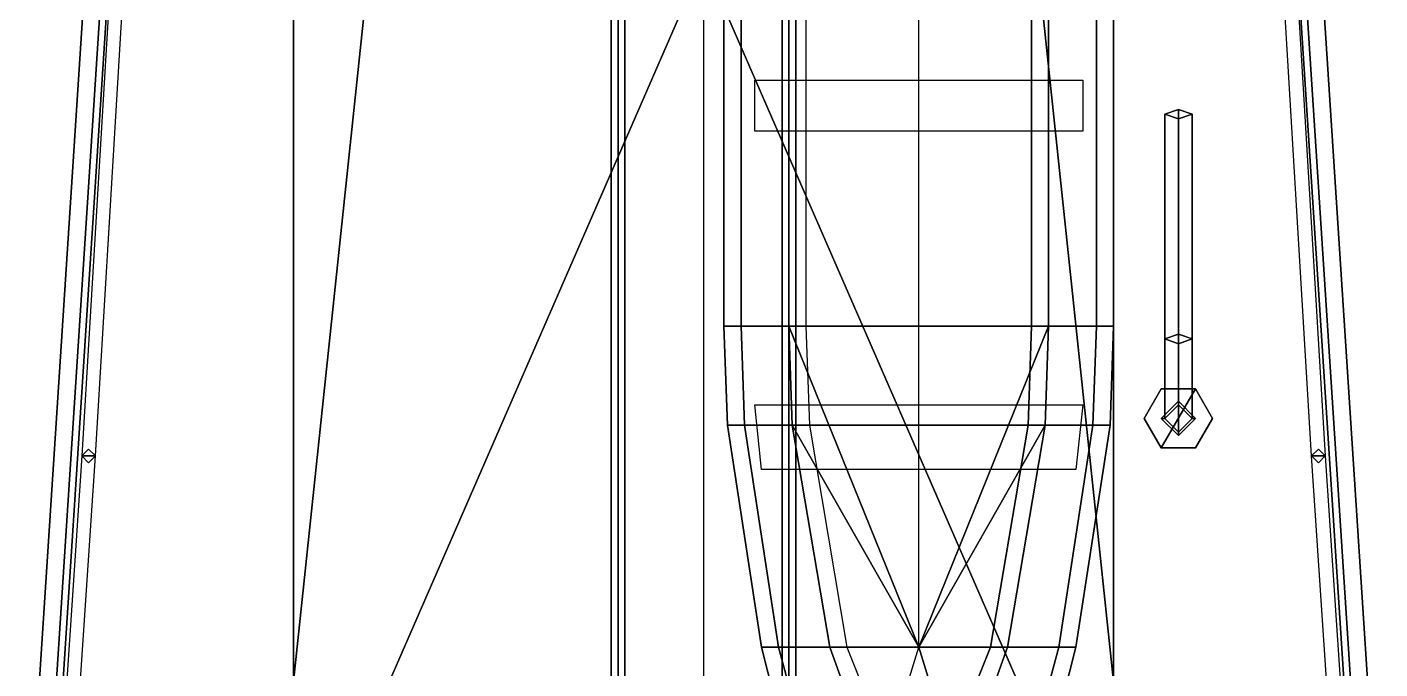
# Model space of a CAD drawing. Header units: millimetres. Extents: x -2.1 to 3, y -13.1 to 18.3.
# Drawn here: x -1.98 to 1.98, y 6.067 to 7.945 of the extents above; entities that cross this region are included whole.
import ezdxf

# ---------------------------------------------------------------- set-up
doc = ezdxf.new("R2010")
doc.units = ezdxf.units.MM
for name, color, linetype in [('boats', 1, 'Continuous'), ('h2', 6, 'Continuous'), ('railings', 6, 'Continuous'), ('superstructure', 3, 'Continuous')]:
    doc.layers.add(name, color=color, linetype=linetype)

msp = doc.modelspace()

# ---------------------------------------------------------------- linework, layer by layer
for points in [[(-0.25, 12.3851, 4.1231), (-0.27, 12.3791, 4.104), (-0.27, -1.0111, 8.3259), (-0.25, -1.0051, 8.345)], [(-0.27, 12.3791, 4.104), (-0.25, 12.3731, 4.0849), (-0.25, -1.0171, 8.3068), (-0.27, -1.0111, 8.3259)], [(-0.23, 12.3791, 4.104), (-0.25, 12.3851, 4.1231), (-0.25, -1.0051, 8.345), (-0.23, -1.0111, 8.3259)], [(-0.25, 12.3731, 4.0849), (-0.23, 12.3791, 4.104), (-0.23, -1.0111, 8.3259), (-0.25, -1.0171, 8.3068)], [(0.25, 12.3851, 4.1231), (0.23, 12.3791, 4.104), (0.23, -1.0111, 8.3259), (0.25, -1.0051, 8.345)], [(0.23, 12.3791, 4.104), (0.25, 12.3731, 4.0849), (0.25, -1.0171, 8.3068), (0.23, -1.0111, 8.3259)], [(0.27, 12.3791, 4.104), (0.25, 12.3851, 4.1231), (0.25, -1.0051, 8.345), (0.27, -1.0111, 8.3259)], [(0.25, 12.3731, 4.0849), (0.27, 12.3791, 4.104), (0.27, -1.0111, 8.3259), (0.25, -1.0171, 8.3068)], [(-1.63, 9.79, -0.02), (-1.93, 5.18, -0.02), (-1.93, 5.48, 0.82), (-1.63, 10.09, 0.82)], [(-1.63, 10.09, 1), (-1.93, 5.48, 1), (-1.93, 5.48, 1.02), (-1.63, 10.09, 1.02)], [(-1.63, 10.09, 1.02), (-1.93, 5.48, 1.02), (-1.2, 5.48, 1.02), (-1.2, 10.09, 1.02)], [(1.2, 10.09, 1.02), (1.2, 5.48, 1.02), (1.93, 5.48, 1.02), (1.63, 10.09, 1.02)], [(1.68, 10.09, 0.82), (1.98, 5.48, 0.82), (1.93, 5.48, 0.82), (1.63, 10.09, 0.82)], [(1.63, 10.09, 1), (1.93, 5.48, 1), (1.98, 5.48, 1), (1.68, 10.09, 1)], [(1.98, 5.48, 1), (1.98, 5.48, 0.82), (1.68, 10.09, 0.82), (1.68, 10.09, 1)], [(0, 9.83, -0.86), (0, 8.14, -1.46), (-1.29, 5.18, -0.86), (-0.83, 9.53, -0.86)], [(-0.83, 9.53, -0.86), (-1.29, 5.18, -0.86), (-1.93, 5.18, -0.02), (-1.63, 9.79, -0.02)], [(0, 8.14, -1.46), (0, 0, -1.26), (-1.39, 0.84, -0.86), (-1.29, 5.18, -0.86)], [(1.39, 7.0459, 3.013), (1.35, 7.0322, 3.0506), (1.35, 7.69, 3.29), (1.39, 7.7037, 3.2524)], [(1.35, 7.69, 3.29), (1.39, 7.6763, 3.3276), (1.43, 7.69, 3.29), (1.39, 7.7037, 3.2524)], [(1.35, 7.0322, 3.0506), (1.39, 7.0185, 3.0882), (1.39, 7.6763, 3.3276), (1.35, 7.69, 3.29)], [(1.43, 7.0322, 3.0506), (1.39, 7.0459, 3.013), (1.39, 7.7037, 3.2524), (1.43, 7.69, 3.29)], [(1.39, 7.0185, 3.0882), (1.43, 7.0322, 3.0506), (1.43, 7.69, 3.29), (1.39, 7.6763, 3.3276)], [(1.39, 6.84, 2.66), (1.35, 6.8, 2.66), (1.35, 7.0322, 3.0506), (1.39, 7.0459, 3.013)], [(1.35, 6.8, 2.66), (1.39, 6.76, 2.66), (1.39, 7.0185, 3.0882), (1.35, 7.0322, 3.0506)], [(1.43, 6.8, 2.66), (1.39, 6.84, 2.66), (1.39, 7.0459, 3.013), (1.43, 7.0322, 3.0506)], [(1.39, 6.76, 2.66), (1.43, 6.8, 2.66), (1.43, 7.0322, 3.0506), (1.39, 7.0185, 3.0882)], [(1.34, 6.8866, 1), (1.29, 6.8, 1), (1.29, 6.8, 1.12), (1.34, 6.8866, 1.12)], [(1.34, 6.8866, 1.12), (1.29, 6.8, 1.12), (1.34, 6.7134, 1.12), (1.44, 6.8866, 1.12)], [(1.44, 6.8866, 1), (1.34, 6.8866, 1), (1.34, 6.8866, 1.12), (1.44, 6.8866, 1.12)], [(1.44, 6.8866, 1.12), (1.34, 6.7134, 1.12), (1.44, 6.7134, 1.12), (1.49, 6.8, 1.12)], [(1.49, 6.8, 1), (1.44, 6.8866, 1), (1.44, 6.8866, 1.12), (1.49, 6.8, 1.12)], [(1.39, 6.85, 1.12), (1.34, 6.8, 1.12), (1.35, 6.8, 2.66), (1.39, 6.84, 2.66)], [(1.44, 6.8, 1.12), (1.39, 6.85, 1.12), (1.39, 6.84, 2.66), (1.43, 6.8, 2.66)], [(1.29, 6.8, 1), (1.34, 6.7134, 1), (1.34, 6.7134, 1.12), (1.29, 6.8, 1.12)], [(1.34, 6.8, 1.12), (1.39, 6.75, 1.12), (1.39, 6.76, 2.66), (1.35, 6.8, 2.66)], [(1.39, 6.75, 1.12), (1.44, 6.8, 1.12), (1.43, 6.8, 2.66), (1.39, 6.76, 2.66)], [(1.44, 6.7134, 1), (1.49, 6.8, 1), (1.49, 6.8, 1.12), (1.44, 6.7134, 1.12)], [(1.34, 6.7134, 1), (1.44, 6.7134, 1), (1.44, 6.7134, 1.12), (1.34, 6.7134, 1.12)]]:
    msp.add_3dface(points)
at = {"layer": 'boats'}
for points in [[(0.63, 9.33, 1.88), (0.25, 8.73, 1.96), (0.25, 7.07, 1.96), (0.63, 6.13, 1.88)], [(0.63, 9.33, 1.88), (1.01, 8.73, 1.96), (1.01, 7.07, 1.96), (0.63, 6.13, 1.88)], [(0.06, 8.73, 2.46), (0.11, 8.73, 2.46), (0.11, 7.07, 2.46), (0.06, 7.07, 2.46)], [(0.25, 8.73, 1.96), (0.06, 8.73, 2.46), (0.06, 7.07, 2.46), (0.25, 7.07, 1.96)], [(0.11, 8.73, 2.46), (0.3, 8.73, 1.96), (0.3, 7.07, 1.96), (0.11, 7.07, 2.46)], [(0.96, 8.73, 1.96), (0.3, 8.73, 1.96), (0.3, 7.07, 1.96), (0.96, 7.07, 1.96)], [(1.15, 8.73, 2.46), (0.96, 8.73, 1.96), (0.96, 7.07, 1.96), (1.15, 7.07, 2.46)], [(1.01, 8.73, 1.96), (1.2, 8.73, 2.46), (1.2, 7.07, 2.46), (1.01, 7.07, 1.96)], [(1.2, 8.73, 2.46), (1.15, 8.73, 2.46), (1.15, 7.07, 2.46), (1.2, 7.07, 2.46)], [(0.15, 7.79, 2.35), (1.11, 7.79, 2.35), (1.11, 7.64, 2.35), (0.15, 7.64, 2.35)], [(0.25, 7.07, 1.96), (0.06, 7.07, 2.46), (0.07, 6.78, 2.46), (0.26, 6.78, 1.96)], [(0.06, 7.07, 2.46), (0.11, 7.07, 2.46), (0.12, 6.78, 2.46), (0.07, 6.78, 2.46)], [(0.11, 7.07, 2.46), (0.3, 7.07, 1.96), (0.31, 6.78, 1.96), (0.12, 6.78, 2.46)], [(0.63, 6.13, 1.88), (0.25, 7.07, 1.96), (0.26, 6.78, 1.96), (0.63, 6.13, 1.88)], [(0.96, 7.07, 1.96), (0.3, 7.07, 1.96), (0.31, 6.78, 1.96), (0.95, 6.78, 1.96)], [(0.63, 6.13, 1.88), (1.01, 7.07, 1.96), (1, 6.78, 1.96), (0.63, 6.13, 1.88)], [(1.15, 7.07, 2.46), (0.96, 7.07, 1.96), (0.95, 6.78, 1.96), (1.14, 6.78, 2.46)], [(1.01, 7.07, 1.96), (1.2, 7.07, 2.46), (1.19, 6.78, 2.46), (1, 6.78, 1.96)], [(1.2, 7.07, 2.46), (1.15, 7.07, 2.46), (1.14, 6.78, 2.46), (1.19, 6.78, 2.46)], [(0.15, 6.84, 2.35), (1.11, 6.84, 2.35), (1.09, 6.65, 2.35), (0.17, 6.65, 2.35)], [(0.26, 6.78, 1.96), (0.07, 6.78, 2.46), (0.17, 6.13, 2.46), (0.37, 6.13, 1.96)], [(0.07, 6.78, 2.46), (0.12, 6.78, 2.46), (0.22, 6.13, 2.46), (0.17, 6.13, 2.46)], [(0.12, 6.78, 2.46), (0.31, 6.78, 1.96), (0.42, 6.13, 1.96), (0.22, 6.13, 2.46)], [(0.63, 6.13, 1.88), (0.26, 6.78, 1.96), (0.37, 6.13, 1.96), (0.63, 6.13, 1.88)], [(0.95, 6.78, 1.96), (0.31, 6.78, 1.96), (0.42, 6.13, 1.96), (0.84, 6.13, 1.96)], [(0.63, 6.13, 1.88), (1, 6.78, 1.96), (0.89, 6.13, 1.96), (0.63, 6.13, 1.88)], [(1.14, 6.78, 2.46), (0.95, 6.78, 1.96), (0.84, 6.13, 1.96), (1.04, 6.13, 2.46)], [(1, 6.78, 1.96), (1.19, 6.78, 2.46), (1.09, 6.13, 2.46), (0.89, 6.13, 1.96)], [(1.19, 6.78, 2.46), (1.14, 6.78, 2.46), (1.04, 6.13, 2.46), (1.09, 6.13, 2.46)], [(0.17, 6.13, 2.46), (0.22, 6.13, 2.46), (0.39, 5.5, 2.46), (0.34, 5.46, 2.46)], [(0.37, 6.13, 1.96), (0.17, 6.13, 2.46), (0.34, 5.46, 2.46), (0.51, 5.74, 1.96)], [(0.22, 6.13, 2.46), (0.42, 6.13, 1.96), (0.56, 5.78, 1.96), (0.39, 5.5, 2.46)], [(0.63, 6.13, 1.88), (0.37, 6.13, 1.96), (0.51, 5.74, 1.96), (0.63, 6.13, 1.88)], [(0.84, 6.13, 1.96), (0.42, 6.13, 1.96), (0.56, 5.78, 1.96), (0.7, 5.78, 1.96)], [(0.63, 6.13, 1.88), (0.75, 5.74, 1.96), (0.51, 5.74, 1.96), (0.63, 6.13, 1.88)], [(0.63, 6.13, 1.88), (0.89, 6.13, 1.96), (0.75, 5.74, 1.96), (0.63, 6.13, 1.88)], [(1.04, 6.13, 2.46), (0.84, 6.13, 1.96), (0.7, 5.78, 1.96), (0.87, 5.5, 2.46)], [(0.89, 6.13, 1.96), (1.09, 6.13, 2.46), (0.92, 5.46, 2.46), (0.75, 5.74, 1.96)], [(1.09, 6.13, 2.46), (1.04, 6.13, 2.46), (0.87, 5.5, 2.46), (0.92, 5.46, 2.46)]]:
    msp.add_3dface(points, dxfattribs=at)
at = {"layer": 'h2'}
for points in [[(-1.98, 5.48, 1), (-1.98, 5.48, 0.82), (-1.68, 10.09, 0.82), (-1.68, 10.09, 1)], [(-1.68, 10.09, 0.82), (-1.98, 5.48, 0.82), (-1.93, 5.48, 0.82), (-1.63, 10.09, 0.82)], [(-1.63, 10.09, 1), (-1.93, 5.48, 1), (-1.98, 5.48, 1), (-1.68, 10.09, 1)], [(1.63, 9.79, -0.02), (1.93, 5.18, -0.02), (1.93, 5.48, 0.82), (1.63, 10.09, 0.82)], [(1.63, 10.09, 1), (1.93, 5.48, 1), (1.93, 5.48, 1.02), (1.63, 10.09, 1.02)], [(0, 9.83, -0.86), (0, 8.14, -1.46), (1.29, 5.18, -0.86), (0.83, 9.53, -0.86)], [(0.83, 9.53, -0.86), (1.29, 5.18, -0.86), (1.93, 5.18, -0.02), (1.63, 9.79, -0.02)], [(1.73, 8.19, 1.47), (1.82, 6.69, 1.47), (1.78, 6.69, 1.47), (1.69, 8.19, 1.47)], [(1.73, 8.19, 1.86), (1.82, 6.69, 1.86), (1.78, 6.69, 1.86), (1.69, 8.19, 1.86)], [(0, 8.14, -1.46), (0, 0, -1.26), (1.39, 0.84, -0.86), (1.29, 5.18, -0.86)], [(1.78, 6.69, 1.02), (1.8, 6.71, 1.02), (1.8, 6.71, 1.86), (1.78, 6.69, 1.86)], [(1.8, 6.71, 1.02), (1.82, 6.69, 1.02), (1.82, 6.69, 1.86), (1.8, 6.71, 1.86)], [(1.8, 6.67, 1.02), (1.78, 6.69, 1.02), (1.78, 6.69, 1.86), (1.8, 6.67, 1.86)], [(1.82, 6.69, 1.47), (1.92, 5.19, 1.47), (1.88, 5.19, 1.47), (1.78, 6.69, 1.47)], [(1.82, 6.69, 1.86), (1.92, 5.19, 1.86), (1.88, 5.19, 1.86), (1.78, 6.69, 1.86)], [(1.82, 6.69, 1.02), (1.8, 6.67, 1.02), (1.8, 6.67, 1.86), (1.82, 6.69, 1.86)]]:
    msp.add_3dface(points, dxfattribs=at)
at = {"layer": 'railings'}
for points in [[(-1.73, 8.19, 1.86), (-1.82, 6.69, 1.86), (-1.78, 6.69, 1.86), (-1.69, 8.19, 1.86)], [(-1.73, 8.19, 1.47), (-1.82, 6.69, 1.47), (-1.78, 6.69, 1.47), (-1.69, 8.19, 1.47)], [(-1.8, 6.71, 1.02), (-1.82, 6.69, 1.02), (-1.82, 6.69, 1.86), (-1.8, 6.71, 1.86)], [(-1.78, 6.69, 1.02), (-1.8, 6.71, 1.02), (-1.8, 6.71, 1.86), (-1.78, 6.69, 1.86)], [(-1.82, 6.69, 1.86), (-1.92, 5.19, 1.86), (-1.88, 5.19, 1.86), (-1.78, 6.69, 1.86)], [(-1.82, 6.69, 1.47), (-1.92, 5.19, 1.47), (-1.88, 5.19, 1.47), (-1.78, 6.69, 1.47)], [(-1.82, 6.69, 1.02), (-1.8, 6.67, 1.02), (-1.8, 6.67, 1.86), (-1.82, 6.69, 1.86)], [(-1.8, 6.67, 1.02), (-1.78, 6.69, 1.02), (-1.78, 6.69, 1.86), (-1.8, 6.67, 1.86)]]:
    msp.add_3dface(points, dxfattribs=at)
at = {"layer": 'superstructure'}
for points in [[(-1.2, 10.09, 1.88), (-1.2, 0.01, 1.88), (1.2, 0.01, 1.88), (1.2, 10.09, 1.88)], [(-1.2, 5.48, 1.02), (-1.2, 0.86, 1.02), (-1.2, 0.01, 1.88), (-1.2, 10.09, 1.88)], [(-1.2, 10.09, 1.02), (-1.2, 5.48, 1.02), (-1.2, 10.09, 1.88)], [(1.2, 0.01, 1.88), (1.2, 0.86, 1.02), (1.2, 5.48, 1.02), (1.2, 10.09, 1.88)], [(1.2, 10.09, 1.88), (1.2, 5.48, 1.02), (1.2, 10.09, 1.02), (1.2, 10.09, 1.88)]]:
    msp.add_3dface(points, dxfattribs=at)

doc.saveas('drawing.dxf')
